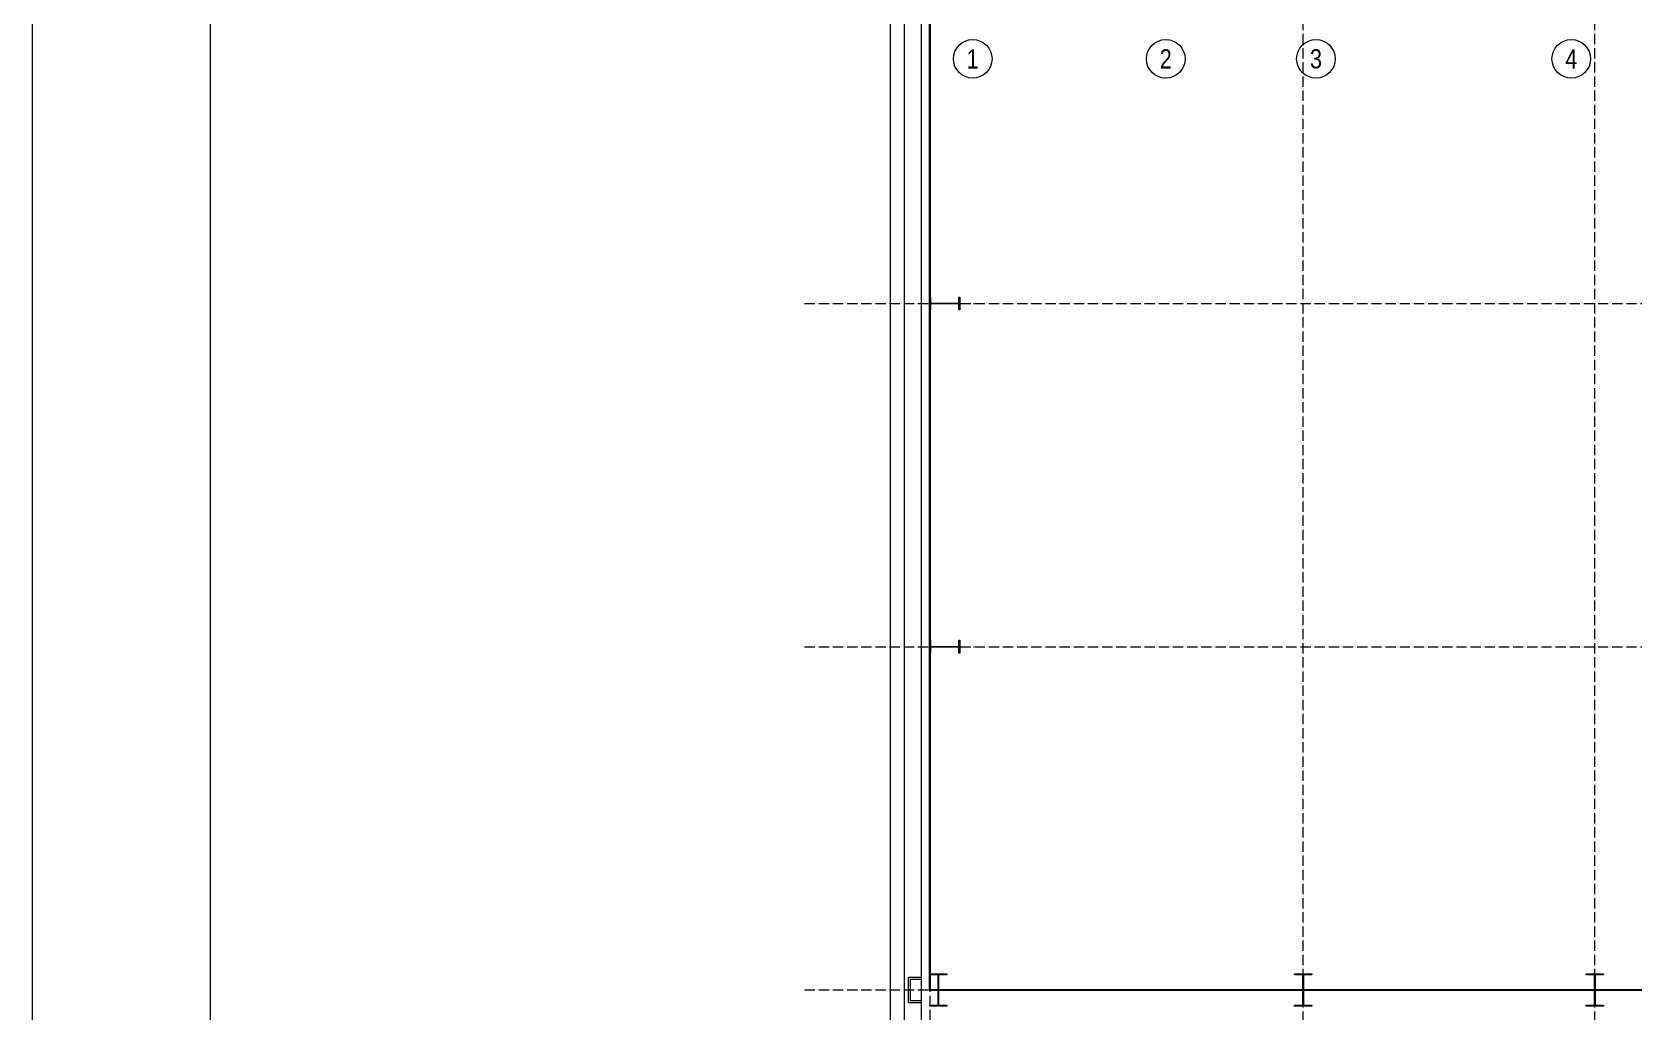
# Model space of a CAD drawing. Header units: millimetres. Extents: x 163705 to 1616509, y 81827 to 302547.
# Drawn here: x 163705 to 201039, y 116347 to 139188 of the extents above; entities that cross this region are included whole.
import ezdxf
from ezdxf.enums import TextEntityAlignment as Align

# ---------------------------------------------------------------- set-up
doc = ezdxf.new("R2010")
doc.units = ezdxf.units.MM
doc.header["$LTSCALE"] = 10
doc.linetypes.add('ACAD_ISO05W100', pattern=[33, 24, -3, 0, -3, 0, -3])
for name, color, linetype, lineweight in [('1-双点线', 8, 'ACAD_ISO05W100', 0), ('1-图框层', 7, 'Continuous', 0), ('1-建筑轮廓', 7, 'Continuous', 20), ('1-护栏', 4, 'Continuous', 18), ('1-钢构', 6, 'Continuous', 0)]:
    doc.layers.add(name, color=color, linetype=linetype, lineweight=lineweight)
doc.styles.add('ARIAL', font='arial.ttf', dxfattribs={"width": 0.7})

# ---------------------------------------------------------------- blocks, each defined once
blk = doc.blocks.new('G$C5C029050')
at = {"layer": '1-双点线'}
for p, q in [((2918.6, 77039.4), (2918.6, 5439.4)), ((11618.6, 5439.4), (11618.6, 45039.4)), ((18418.6, 5439.4), (18418.6, 45039.4)), ((1, 37039.4), (92688.6, 37039.4)), ((1, 29039.4), (92688.6, 29039.4)), ((1, 21039.4), (92688.6, 21039.4))]:
    blk.add_line(p, q, dxfattribs=at)
at = {"layer": '1-双点线', "const_width": 50}
blk.add_lwpolyline([(2918.6, 69039.4), (2918.6, 21039.4), (86618.6, 21039.4), (86618.6, 69039.4)], close=True, dxfattribs=at)
at = {"layer": '1-双点线'}
blk.add_lwpolyline([(2918.6, 21039.4), (86618.6, 21039.4), (86618.6, 45039.4), (2918.6, 45039.4)], close=True, dxfattribs=at)
at = {"layer": '1-建筑轮廓'}
for points in [[(7098.6, 77039.4), (7098.6, 70334.4), (1998.6, 70334.4), (1998.6, 8119.4), (8918.6, 8119.4)], [(7418.6, 77039.4), (7418.6, 70014.4), (2318.6, 70014.4), (2318.6, 8439.4), (8918.6, 8439.4)], [(7818.6, 77039.4), (7818.6, 69614.4), (2718.6, 69614.4), (2718.6, 8839.4), (59793.6, 8839.4), (59793.6, 9628.2), (86618.6, 20822.7)]]:
    blk.add_lwpolyline(points, dxfattribs=at)
at = {"layer": '1-钢构'}
for points in [[(3618.6, 36889.4), (3598.4, 36889.4), (3598.4, 37033.4), (2938.8, 37033.4), (2938.8, 36889.4), (2918.6, 36889.4), (2918.6, 37189.4), (2938.8, 37189.4), (2938.8, 37045.5), (3598.4, 37045.5), (3598.4, 37189.4), (3618.6, 37189.4), (3618.6, 36889.4)], [(3618.6, 28889.4), (3598.4, 28889.4), (3598.4, 29033.4), (2938.8, 29033.4), (2938.8, 28889.4), (2918.6, 28889.4), (2918.6, 29189.4), (2938.8, 29189.4), (2938.8, 29045.5), (3598.4, 29045.5), (3598.4, 29189.4), (3618.6, 29189.4), (3618.6, 28889.4)], [(2718.6, 20739.4), (2418.6, 20739.4), (2418.6, 21339.4), (2718.6, 21339.4)], [(2718.6, 20789.4), (2468.6, 20789.4), (2468.6, 21289.4), (2718.6, 21289.4)], [(3318.6, 21414.4), (3318.6, 21394.3), (3124.6, 21394.3), (3124.6, 20684.6), (3318.6, 20684.6), (3318.6, 20664.4), (2918.6, 20664.4), (2918.6, 20684.6), (3112.5, 20684.6), (3112.5, 21394.3), (2918.6, 21394.3), (2918.6, 21414.4), (3318.6, 21414.4)], [(11818.6, 21414.4), (11818.6, 21394.3), (11624.6, 21394.3), (11624.6, 20684.6), (11818.6, 20684.6), (11818.6, 20664.4), (11418.6, 20664.4), (11418.6, 20684.6), (11612.5, 20684.6), (11612.5, 21394.3), (11418.6, 21394.3), (11418.6, 21414.4), (11818.6, 21414.4)], [(18618.6, 21414.4), (18618.6, 21394.3), (18424.6, 21394.3), (18424.6, 20684.6), (18618.6, 20684.6), (18618.6, 20664.4), (18218.6, 20664.4), (18218.6, 20684.6), (18412.5, 20684.6), (18412.5, 21394.3), (18218.6, 21394.3), (18218.6, 21414.4), (18618.6, 21414.4)]]:
    blk.add_lwpolyline(points, dxfattribs=at)

msp = doc.modelspace()

# ---------------------------------------------------------------- linework, layer by layer
at = {"layer": '1-图框层'}
msp.add_lwpolyline([(303397.925, 180492.157), (163705.253, 180492.157), (163705.253, 81826.94), (303397.925, 81826.94)], close=True, dxfattribs=at)
msp.add_lwpolyline([(167857.829, 178831.126), (167857.829, 83487.971), (301736.894, 83487.971), (301736.894, 178831.126), (167857.829, 178831.126)], dxfattribs=at)
at = {"layer": '1-护栏'}
for centre in [(185627.833, 138562.793), (190127.833, 138562.793), (193627.833, 138562.793), (199577.833, 138562.793)]:
    msp.add_circle(centre, 450, dxfattribs=at)

# ---------------------------------------------------------------- block references
at = {"layer": '1-建筑轮廓'}
msp.add_blockref('G$C5C029050', (181709.24, 95820.209), dxfattribs=at)

# ---------------------------------------------------------------- texts
at = {"layer": '1-护栏', "style": 'ARIAL', "width": 0.8}
for s, p in [('1', (185627.833, 138562.793)), ('2', (190127.833, 138562.793)), ('3', (193627.833, 138562.793)), ('4', (199577.833, 138562.793))]:
    msp.add_text(s, height=450, dxfattribs=at).set_placement(p, align=Align.MIDDLE_CENTER)

doc.saveas('drawing.dxf')
